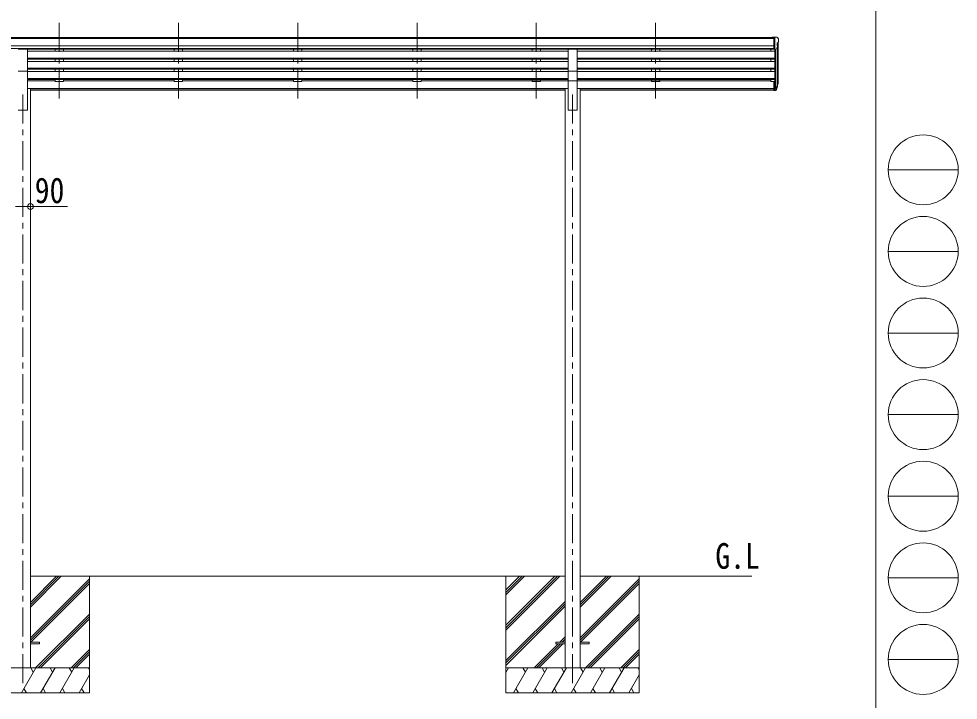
# Model space of a CAD drawing. Units: millimetres at full size, sheet at 1:35; some dimension numbers follow another scale. Extents: x -9837 to 9837, y -6790 to 6790.
# Drawn here: x 4198 to 9837, y -4410 to -318 of the extents above; entities that cross this region are included whole.
import ezdxf
from ezdxf.enums import TextEntityAlignment as Align

# ---------------------------------------------------------------- set-up
doc = ezdxf.new("R2010")
doc.units = ezdxf.units.MM
doc.header["$LTSCALE"] = 35
doc.header["$PDMODE"] = 32
doc.header["$PDSIZE"] = 35
doc.linetypes.add('CHAIN1', pattern=[8, 5, -1, 1, -1])
for name, color, linetype, lineweight in [('0-0_0', 7, 'Continuous', 9), ('0-1_本体', 5, 'CHAIN1', 9), ('0-3_ELV2', 4, 'Continuous', 9), ('0-6_OTH_LINE', 6, 'Continuous', 9), ('F-0_240', 7, 'Continuous', 9)]:
    doc.layers.add(name, color=color, linetype=linetype, lineweight=lineweight)
doc.layers.add('0-7_SHAPE', color=7, linetype='Continuous')
doc.styles.add('ＭＳ ゴシック', font='')
doc.styles.get('ＭＳ ゴシック').set_extended_font_data('MS Gothic')

msp = doc.modelspace()

# ---------------------------------------------------------------- linework, layer by layer
at = {"layer": '0-0_0'}
for p, q in [((4268.04, -3851.68), (4453.67, -3666.05)), ((4268.04, -3837.54), (4439.53, -3666.05)), ((4268.04, -3823.4), (4425.39, -3666.05)), ((4268.04, -3666.05), (7477.64, -3666.05)), ((4268.04, -4035.53), (4622.84, -3680.73)), ((4268.04, -4049.67), (4622.84, -3694.87)), ((4270.3, -4061.55), (4622.84, -3709.01)), ((4622.84, -3666.05), (4622.84, -4366.05)), ((7122.84, -3666.05), (7122.84, -4366.05)), ((7122.84, -3960.23), (7417.02, -3666.05)), ((7122.84, -3974.37), (7431.16, -3666.05)), ((7122.84, -3988.51), (7445.3, -3666.05)), ((7122.84, -3776.38), (7233.17, -3666.05)), ((7122.84, -3762.24), (7219.03, -3666.05)), ((7122.84, -3748.1), (7204.89, -3666.05)), ((7568.04, -3666.05), (8598.84, -3666.05)), ((7568.04, -3851.68), (7753.67, -3666.05)), ((7568.04, -3837.54), (7739.53, -3666.05)), ((7568.04, -3823.4), (7725.39, -3666.05)), ((7568.04, -4035.53), (7922.84, -3680.73)), ((7568.04, -4049.67), (7922.84, -3694.87)), ((7570.3, -4061.55), (7922.84, -3709.01)), ((7922.84, -3666.05), (7922.84, -4366.05)), ((7122.84, -4172.36), (7477.64, -3817.56)), ((7122.84, -4186.5), (7477.64, -3831.7)), ((7122.84, -4200.64), (7477.64, -3845.85)), ((4299.65, -4216.05), (4622.84, -3892.86)), ((4313.79, -4216.05), (4622.84, -3907)), ((4327.93, -4216.05), (4622.84, -3921.14)), ((7599.65, -4216.05), (7922.84, -3892.86)), ((7613.79, -4216.05), (7922.84, -3907)), ((7627.93, -4216.05), (7922.84, -3921.14)), ((7445.78, -4061.55), (7477.64, -4029.69)), ((7459.92, -4061.55), (7477.64, -4043.83)), ((7474.07, -4061.55), (7477.64, -4057.98)), ((4511.78, -4216.05), (4622.84, -4104.99)), ((7291.28, -4216.05), (7436.78, -4070.55)), ((7305.42, -4216.05), (7450.92, -4070.55)), ((7319.57, -4216.05), (7465.07, -4070.55)), ((7811.78, -4216.05), (7922.84, -4104.99)), ((4525.92, -4216.05), (4622.84, -4119.13)), ((4540.07, -4216.05), (4622.84, -4133.28)), ((7825.92, -4216.05), (7922.84, -4119.13)), ((7840.07, -4216.05), (7922.84, -4133.28)), ((4622.84, -4216.05), (3822.84, -4216.05)), ((4214, -4366.05), (4300.6, -4216.05)), ((4285.6, -4242.03), (4270.6, -4216.05)), ((4329.47, -4366.05), (4416.07, -4216.05)), ((4401.07, -4242.03), (4386.07, -4216.05)), ((4444.94, -4366.05), (4531.54, -4216.05)), ((4501.54, -4216.05), (4516.54, -4242.03)), ((4617.01, -4216.05), (4622.84, -4226.15)), ((7922.84, -4216.05), (7122.84, -4216.05)), ((7122.84, -4243.55), (7138.72, -4216.05)), ((7167.59, -4366.05), (7254.19, -4216.05)), ((7239.19, -4242.03), (7224.19, -4216.05)), ((7283.06, -4366.05), (7369.66, -4216.05)), ((7354.66, -4242.03), (7339.66, -4216.05)), ((7398.53, -4366.05), (7485.13, -4216.05)), ((7470.13, -4242.03), (7455.13, -4216.05)), ((7514, -4366.05), (7600.6, -4216.05)), ((7585.6, -4242.03), (7570.6, -4216.05)), ((7629.47, -4366.05), (7716.07, -4216.05)), ((7701.07, -4242.03), (7686.07, -4216.05)), ((7744.94, -4366.05), (7831.54, -4216.05)), ((7801.54, -4216.05), (7816.54, -4242.03)), ((7917.01, -4216.05), (7922.84, -4226.15)), ((4560.41, -4366.05), (4622.84, -4257.91)), ((7860.41, -4366.05), (7922.84, -4257.91)), ((4229, -4340.07), (4244, -4366.05)), ((4344.47, -4340.07), (4359.47, -4366.05)), ((4459.94, -4340.07), (4474.93, -4366.05)), ((4575.41, -4340.07), (4590.4, -4366.05)), ((7182.59, -4340.07), (7197.58, -4366.05)), ((7298.06, -4340.07), (7313.05, -4366.05)), ((7413.53, -4340.07), (7428.53, -4366.05)), ((7529, -4340.07), (7544, -4366.05)), ((7644.47, -4340.07), (7659.47, -4366.05)), ((7759.94, -4340.07), (7774.93, -4366.05)), ((7875.41, -4340.07), (7890.4, -4366.05)), ((3822.84, -4366.05), (4622.84, -4366.05)), ((7122.84, -4366.05), (7922.84, -4366.05))]:
    msp.add_line(p, q, dxfattribs=at)
at = {"layer": '0-1_本体'}
for p, q in [((4440.84, -341.65), (4440.84, -819.16)), ((5156.84, -341.65), (5156.84, -819.16)), ((5872.84, -341.65), (5872.84, -819.16)), ((6588.84, -341.65), (6588.84, -819.16)), ((7304.84, -341.65), (7304.84, -819.16)), ((8020.84, -341.65), (8020.84, -819.16)), ((4222.84, -772.48), (4222.84, -4316.05)), ((7522.84, -772.48), (7522.84, -4316.05))]:
    msp.add_line(p, q, dxfattribs=at)
at = {"layer": '0-3_ELV2'}
for p, q in [((3025.34, -430.77), (8730.34, -430.77)), ((3025.34, -435.99), (8730.34, -435.99)), ((8730.34, -429.17), (8720.34, -429.26)), ((8720.34, -430.77), (8720.34, -429.26)), ((8730.34, -501.15), (8730.34, -429.17)), ((8748.84, -429.17), (8730.34, -429.17)), ((8736.84, -502.15), (8736.84, -429.17)), ((8748.84, -429.17), (8751.17, -429.31)), ((8751.93, -429.74), (8756, -435.54)), ((8758.84, -438.54), (8758.84, -439.17)), ((8730.34, -479.52), (3015.34, -479.52)), ((8730.34, -497.37), (3015.34, -497.37)), ((4195.34, -499.8), (4250.34, -499.8)), ((4250.34, -631.6), (4250.34, -499.8)), ((7495.34, -500.62), (4250.34, -500.62)), ((4415.84, -500.62), (4415.84, -513.13)), ((4465.84, -500.62), (4465.84, -513.03)), ((5131.84, -500.62), (5131.84, -513.13)), ((5181.84, -500.62), (5181.84, -513.03)), ((5847.84, -500.62), (5847.84, -513.13)), ((5897.84, -500.62), (5897.84, -513.03)), ((6563.84, -500.62), (6563.84, -513.13)), ((6613.84, -500.62), (6613.84, -513.03)), ((7279.84, -500.62), (7279.84, -513.13)), ((7329.84, -500.62), (7329.84, -513.03)), ((7495.34, -631.6), (7495.34, -499.8)), ((7495.34, -499.8), (7550.34, -499.8)), ((7550.34, -631.6), (7550.34, -499.8)), ((8730.34, -500.72), (7550.34, -500.72)), ((7995.84, -500.62), (7995.84, -513.13)), ((8045.84, -500.62), (8045.84, -513.03)), ((8711.84, -500.62), (8711.84, -513.13)), ((8730.34, -501.15), (8736.84, -501.15)), ((8736.84, -502.15), (8742.05, -501.84)), ((8736.84, -502.15), (8736.84, -694.77)), ((8742.84, -501.68), (8742.85, -739.55)), ((8744.46, -500.34), (8753.47, -484.75)), ((8750.84, -463.68), (8750.84, -479.96)), ((8756.31, -460.35), (8750.99, -463.42)), ((8751.87, -487.52), (8751.87, -721.12)), ((8756.84, -459.75), (8756.84, -694.41)), ((7495.34, -513.13), (4250.34, -513.13)), ((7495.34, -555.01), (4250.34, -555.01)), ((7495.34, -556.5), (4250.34, -556.5)), ((7495.34, -560.82), (4250.34, -560.82)), ((4415.84, -560.82), (4415.84, -573.68)), ((4465.84, -560.82), (4465.84, -573.68)), ((5131.84, -560.82), (5131.84, -573.68)), ((5181.84, -560.82), (5181.84, -573.68)), ((5847.84, -560.82), (5847.84, -573.68)), ((5897.84, -560.82), (5897.84, -573.68)), ((6563.84, -560.82), (6563.84, -573.68)), ((6613.84, -560.82), (6613.84, -573.68)), ((7279.84, -560.82), (7279.84, -573.68)), ((7329.84, -560.82), (7329.84, -573.68)), ((7550.34, -513.13), (8736.84, -513.13)), ((7550.34, -555.01), (8736.84, -555.01)), ((7550.34, -556.5), (8736.84, -556.5)), ((7550.34, -560.82), (8736.84, -560.82)), ((7995.84, -560.82), (7995.84, -573.68)), ((8045.84, -560.82), (8045.84, -573.68)), ((8711.84, -560.82), (8711.84, -573.68)), ((7495.34, -573.68), (4250.34, -573.68)), ((7495.34, -615.56), (4250.34, -615.56)), ((7495.34, -617.05), (4250.34, -617.05)), ((7550.34, -573.68), (8736.84, -573.68)), ((7550.34, -615.56), (8736.84, -615.56)), ((7550.34, -617.05), (8736.84, -617.05)), ((4195.34, -631.6), (4250.34, -631.6)), ((7495.34, -621.37), (4250.34, -621.37)), ((4250.34, -631.6), (4250.34, -866.05)), ((7495.34, -634.23), (4250.34, -634.23)), ((7495.34, -676.1), (4250.34, -676.1)), ((4415.84, -621.37), (4415.84, -634.13)), ((4465.84, -621.37), (4465.84, -634.23)), ((5131.84, -621.37), (5131.84, -634.13)), ((5181.84, -621.37), (5181.84, -634.23)), ((5847.84, -621.37), (5847.84, -634.13)), ((5897.84, -621.37), (5897.84, -634.23)), ((6563.84, -621.37), (6563.84, -634.13)), ((6613.84, -621.37), (6613.84, -634.23)), ((7279.84, -621.37), (7279.84, -634.13)), ((7329.84, -621.37), (7329.84, -634.23)), ((7495.34, -631.6), (7495.34, -866.05)), ((7495.34, -631.6), (7550.34, -631.6)), ((7550.34, -621.37), (8736.84, -621.37)), ((7550.34, -631.6), (7550.34, -866.05)), ((7550.34, -634.23), (8736.84, -634.23)), ((7550.34, -676.1), (8736.84, -676.1)), ((7995.84, -621.37), (7995.84, -634.13)), ((8045.84, -621.37), (8045.84, -634.23)), ((8711.84, -621.37), (8711.84, -634.23)), ((7495.34, -677.6), (4250.34, -677.6)), ((7495.34, -681.92), (4250.34, -681.92)), ((4415.84, -690.46), (4250.34, -690.46)), ((4415.84, -681.92), (4415.84, -695.41)), ((4465.84, -695.41), (4415.84, -695.41)), ((4465.84, -681.92), (4465.84, -695.41)), ((5131.84, -690.46), (4465.84, -690.46)), ((5131.84, -681.92), (5131.84, -695.41)), ((5181.84, -695.41), (5131.84, -695.41)), ((5181.84, -681.92), (5181.84, -695.41)), ((5847.84, -690.46), (5181.84, -690.46)), ((5847.84, -681.92), (5847.84, -695.41)), ((5897.84, -695.41), (5847.84, -695.41)), ((5897.84, -681.92), (5897.84, -695.41)), ((6563.84, -690.46), (5897.84, -690.46)), ((6563.84, -681.92), (6563.84, -695.41)), ((6613.84, -695.41), (6563.84, -695.41)), ((6613.84, -681.92), (6613.84, -695.41)), ((7495.34, -690.46), (6613.84, -690.46)), ((7279.84, -681.92), (7279.84, -695.41)), ((7550.34, -690.46), (7279.84, -690.46)), ((7329.84, -695.41), (7279.84, -695.41)), ((7329.84, -681.92), (7329.84, -695.41)), ((8711.84, -690.46), (7329.84, -690.46)), ((7550.34, -677.6), (8736.84, -677.6)), ((7550.34, -681.92), (8736.84, -681.92)), ((7995.84, -681.92), (7995.84, -695.41)), ((8045.84, -695.41), (7995.84, -695.41)), ((8045.84, -681.92), (8045.84, -695.41)), ((8711.84, -681.92), (8711.84, -695.41)), ((8711.84, -695.41), (8730.34, -695.41)), ((8730.34, -694.77), (8730.34, -748.81)), ((8730.34, -694.77), (8736.84, -694.77)), ((8736.84, -694.77), (8736.84, -749.55)), ((8743.27, -739.13), (8751.03, -723.72)), ((8752.48, -724.08), (8744.28, -740.26)), ((8753.09, -724.64), (8744.28, -748.19)), ((8755.14, -707.59), (8751.87, -714.65)), ((8755.75, -708.96), (8751.87, -716.91)), ((8753.43, -720.24), (8753.09, -724.64)), ((4268.04, -737.05), (4250.34, -737.05)), ((4268.04, -737.05), (4268.04, -4216.05)), ((7477.64, -737.48), (4268.04, -737.48)), ((7477.64, -738.87), (4268.04, -738.87)), ((7477.64, -746.56), (4268.04, -746.56)), ((7477.64, -737.05), (7477.64, -4216.05)), ((7477.64, -737.05), (7495.34, -737.05)), ((7568.04, -737.05), (7550.34, -737.05)), ((7568.04, -737.05), (7568.04, -4216.05)), ((7568.04, -737.48), (8730.34, -737.48)), ((7568.04, -738.87), (8730.34, -738.87)), ((8730.34, -746.56), (7568.04, -746.56)), ((8730.34, -734.91), (8736.84, -734.91)), ((8730.34, -739.79), (8736.84, -739.79)), ((8730.34, -748.81), (8736.84, -748.81)), ((8736.84, -739.81), (8741.97, -739.81)), ((8736.84, -741.61), (8741.69, -741.61)), ((8736.84, -749.55), (8741.69, -749.55)), ((4195.34, -866.05), (4250.34, -866.05)), ((7495.34, -866.05), (7550.34, -866.05)), ((4268.04, -4061.55), (4322.84, -4061.55)), ((4268.04, -4070.55), (4322.84, -4070.55)), ((4322.84, -4061.55), (4322.84, -4070.55)), ((7422.84, -4061.55), (7422.84, -4070.55)), ((7422.84, -4061.55), (7477.64, -4061.55)), ((7422.84, -4070.55), (7477.64, -4070.55)), ((7568.04, -4061.55), (7622.84, -4061.55)), ((7568.04, -4070.55), (7622.84, -4070.55)), ((7622.84, -4061.55), (7622.84, -4070.55))]:
    msp.add_line(p, q, dxfattribs=at)
for centre, radius, start, end in [((8751.11, -430.31), 1, 35, 86.5), ((8755.84, -438.54), 3, 0, 87), ((8556.84, -439.17), 202, 355.05096, 0), ((8741.87, -498.84), 3, 273.5, 330), ((8751.14, -463.68), 0.3, 120, 180), ((8751.14, -479.96), 0.3, 180, 265.2833), ((8750.87, -483.25), 3, 330, 85.2833), ((8751.94, -455.98), 6.18, 315.00103, 354.2965), ((8726.25, -698.09), 30.41, 341.80266, 352.8448), ((8727.66, -699.85), 29.53, 342.01856, 353.49194)]:
    msp.add_arc(centre, radius, start, end, dxfattribs=at)
for centre, major_axis, ratio, start_param, end_param in [((8666.92, -700.18), (88.05, 0), 0.90356, 5.9828017, 6.0168888), ((8752.13, -720.24), (-1.3, 0), 0.90356, 2.9359903, 4.9130961), ((8666.21, -704.05), (89.07, 0), 0.90356, 6.0316505, 6.077583), ((8668.98, -693.6), (-87.93, 4.42), 0.541684, 3.060334, 3.2172517), ((8668.19, -700.28), (89.06, 1.43), 0.57596, 6.1985533, 6.3701348), ((8741.69, -738.9), (3, 0), 0.90356, 4.712389, 5.7595865), ((8741.69, -746.84), (-3, 0), 0.90356, 1.5707963, 2.6179939), ((8741.97, -738.45), (1.5, 0), 0.90356, 4.712389, 5.7595865)]:
    msp.add_ellipse(centre, major_axis=major_axis, ratio=ratio, start_param=start_param, end_param=end_param, dxfattribs=at)
at = {"layer": '0-6_OTH_LINE'}
msp.add_line((4177.64, -1445.6), (4268.04, -1445.6), dxfattribs=at)
at = {"layer": '0-6_OTH_LINE', "lineweight": 18}
msp.add_line((4268.04, -1445.6), (4489.99, -1445.6), dxfattribs=at)
at = {"layer": '0-6_OTH_LINE'}
msp.add_point((4268.04, -1445.6), dxfattribs=at)
at = {"layer": 'F-0_240', "color": 5}
msp.add_line((9342.6, 6790), (9342.6, -6790), dxfattribs=at)
at = {"layer": 'F-0_240', "color": 4}
for p, q in [((9417.4, -1225), (9837.4, -1225)), ((9417.4, -1715), (9837.4, -1715)), ((9417.4, -2205), (9837.4, -2205)), ((9417.4, -2695), (9837.4, -2695)), ((9417.4, -3185), (9837.4, -3185)), ((9417.4, -3675), (9837.4, -3675)), ((9417.4, -4165), (9837.4, -4165))]:
    msp.add_line(p, q, dxfattribs=at)
for centre in [(9627.4, -1225), (9627.4, -1715), (9627.4, -2205), (9627.4, -2695), (9627.4, -3185), (9627.4, -3675), (9627.4, -4165)]:
    msp.add_circle(centre, 210, dxfattribs=at)

# ---------------------------------------------------------------- texts
at = {"layer": '0-6_OTH_LINE', "color": 7, "style": 'ＭＳ ゴシック', "width": 0.85}
msp.add_text('90', height=154, dxfattribs=at).set_placement((4294.04, -1471.18), align=Align.BOTTOM_LEFT)
at = {"layer": '0-7_SHAPE', "style": 'ＭＳ ゴシック', "width": 0.85}
msp.add_text('G.L', height=154, dxfattribs=at).set_placement((8379.51, -3666.7), align=Align.BOTTOM_LEFT)

doc.saveas('drawing.dxf')
